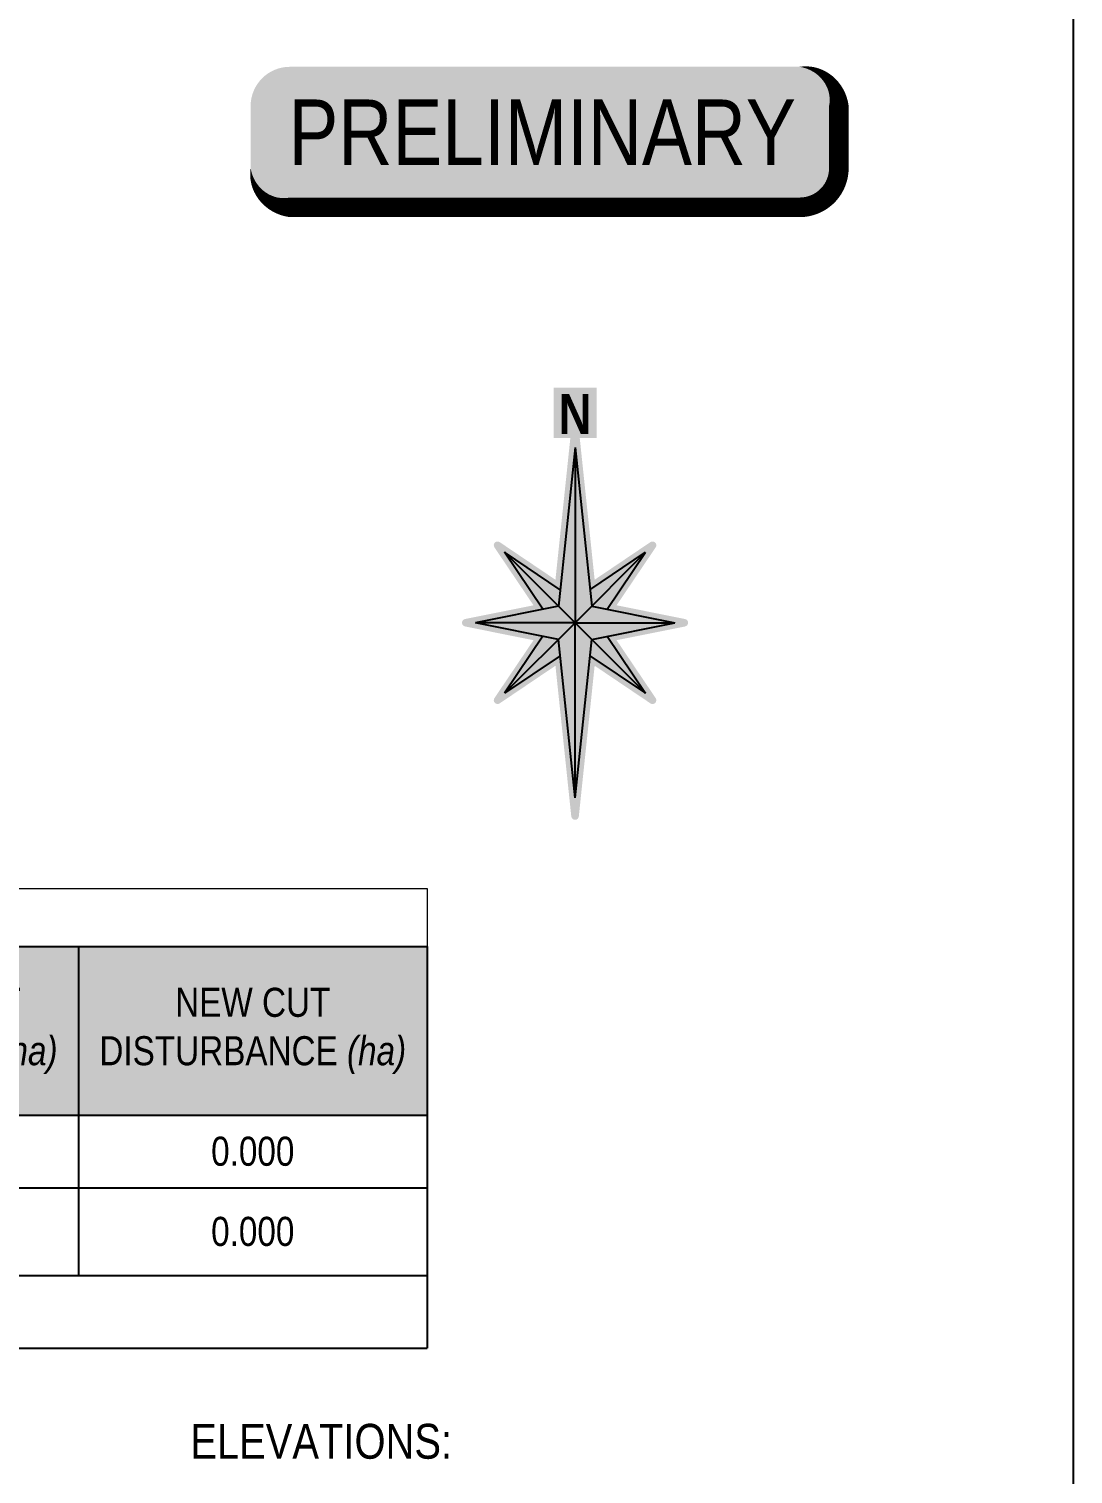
# Paper-space layout '1 of 6' of a CAD drawing. Extents: x -1122 to -42, y -199 to 1768.
# Drawn here: x -454 to -94.6, y 801 to 1298.5 of the extents above; entities that cross this region are included whole.
import ezdxf
from ezdxf.enums import TextEntityAlignment as Align

# ---------------------------------------------------------------- set-up
doc = ezdxf.new("R2010")
doc.units = 0
doc.header["$LTSCALE"] = 5
doc.layers.get('Defpoints').update_dxf_attribs({"color": 9})
for name, color, linetype in [('CG-BORDER', 2, 'Continuous'), ('CG-NORTH', 7, 'Continuous'), ('CG-NOTES', 7, 'Continuous'), ('CG-PRELIM', 7, 'Continuous'), ('S-2', 2, 'Continuous')]:
    doc.layers.add(name, color=color, linetype=linetype)
doc.styles.add('80', font='ARIALN.TTF', dxfattribs={"height": 10})
doc.styles.add('80L', font='ARIALN.TTF', dxfattribs={"height": 10})
doc.styles.add('BOLD', font='ARIALNB.TTF')

# ---------------------------------------------------------------- blocks, each defined once
blk = doc.blocks.new('wsborder')
at = {"layer": 'S-2'}
blk.add_lwpolyline([(1027.249994066885, 51.50000476041713), (52.24999406778079, 51.50000476041713), (52.24999406778079, 1726.500004758894), (1027.249994066885, 1726.500004758894)], close=True, dxfattribs=at)
at = {"style": '80', "flags": 1}
blk.add_attdef('PAGENUMBER', (52.24999406778079, 51.50000476041713), '', height=10, rotation=90, dxfattribs=at)
blk = doc.blocks.new('*U353')
h = blk.add_hatch(color=50)
edge = h.paths.add_edge_path()
edge.add_line((-38.99999999999998, -11.5), (38.99999999999998, -11.5))
edge.add_arc((38.99999999999999, -5.499999999999993), 6.000000000000007, 269.9999999999999, 359.9999999999999)
edge.add_line((44.99999999999999, -5.5), (44.99999999999999, 4))
edge.add_arc((38.99999999999999, 3.999999999999993), 6.000000000000007, 6.361109362927026e-14, 90.00000000000006)
edge.add_line((38.99999999999998, 10), (-38.99999999999998, 10))
edge.add_arc((-38.99999999999999, 3.999999999999993), 6.000000000000007, 89.99999999999993, 179.9999999999999)
edge.add_line((-44.99999999999999, 4), (-44.99999999999999, -5.5))
edge.add_arc((-38.99999999999999, -5.499999999999993), 6.000000000000007, 180.0000000000001, 270.0000000000001)
at = {"flags": 128}
blk.add_lwpolyline([(-38.99999999999998, -11.5, 3, 3, 0), (38.99999999999998, -11.5, 3, 3, 0.4142135623730951), (44.99999999999999, -5.5, 3, 3, 0), (44.99999999999999, 4, 3, 0, 0.4142135623730951), (38.99999999999998, 10, 0, 0, 0), (-38.99999999999998, 10, 0, 0, 0.4142135623730951), (-44.99999999999999, 4, 0, 0, 0), (-44.99999999999999, -5.5, 0, 3, 0.4142135623730951)], format="xyseb", close=True, dxfattribs=at)
at = {"style": '80'}
blk.add_attdef('ENTER_TEXT_001', (-26.84515688949523, -4.918144611186903), '', height=10, dxfattribs=at)
blk = doc.blocks.new('NORTH')
h = blk.add_hatch(color=141)
h.dxf.hatch_style = 1
edge = h.paths.add_edge_path()
edge.add_line((-2.491826417608756, 97.79764166632559), (-11.33110282728876, 97.79764166632559))
edge.add_line((-11.33110282728876, 97.79764166632559), (-11.33110282728876, 124.5108430137709))
edge.add_line((-11.33110282728876, 124.5108430137709), (11.39352990136058, 124.5108430137709))
edge.add_line((11.39352990136058, 124.5108430137709), (11.39352990136058, 97.79764166632559))
edge.add_line((11.39352990136058, 97.79764166632559), (2.491826417608753, 97.79764166632559))
edge.add_line((2.491826417608753, 97.79764166632559), (10.37750138339402, 22.7704560742972))
edge.add_line((10.37750138339402, 22.7704560742972), (39.92203399470885, 42.69849494675881))
edge.add_arc((41.04041980165037, 41.04041980164875), 1.999999999999999, -34.00000000000517, 124.00000000000111, ccw=False)
edge.add_line((42.69849494676036, 39.92203399470711), (22.00406355378607, 9.241277745924236))
edge.add_line((22.00406355378607, 9.241277745924236), (58.2739075855486, 1.960886155649267))
edge.add_arc((57.88030183790379, -1.018906841307665e-12), 1.999999999999997, -78.64993825518172, 78.64993825517888, ccw=False)
edge.add_line((58.27390758554851, -1.960886155651323), (22.00406355378518, -9.24127774592482))
edge.add_line((22.00406355378518, -9.24127774592482), (42.69849494675569, -39.92203399470677))
edge.add_arc((41.04041980164563, -41.04041980164828), 1.999999999999995, -124.0000000000046, 34.00000000000102, ccw=False)
edge.add_line((39.922033994704, -42.69849494675827), (10.37750138339402, -22.77045607429739))
edge.add_line((10.37750138339402, -22.77045607429739), (1.989043790736552, -102.5812988196396))
edge.add_arc((9.224476449245426e-15, -102.3722418931042), 2.000000000000001, 185.9999999999985, 353.99999999999864, ccw=False)
edge.add_line((-1.989043790736544, -102.5812988196395), (-10.37750138339407, -22.77045607429672))
edge.add_line((-10.37750138339407, -22.77045607429672), (-39.92203399470549, -42.69849494675363))
edge.add_arc((-41.04041980164693, -41.04041980164351), 1.999999999999998, 145.9999999999955, 303.9999999999981, ccw=False)
edge.add_line((-42.69849494675693, -39.92203399470188), (-22.00406355378651, -9.24127774592452))
edge.add_line((-22.00406355378651, -9.241277745924519), (-58.27390758554856, -1.960886155651306))
edge.add_arc((-57.88030183790382, -9.995419635864475e-13), 2.000000000000002, 101.35006174482157, 258.6499382551812, ccw=False)
edge.add_line((-58.27390758554866, 1.960886155649287), (-22.00406355378779, 9.241277745923886))
edge.add_line((-22.00406355378779, 9.241277745923886), (-42.69849494675572, 39.9220339947068))
edge.add_arc((-41.04041980164558, 41.04041980164821), 2.000000000000002, 55.999999999995225, 213.9999999999969, ccw=False)
edge.add_line((-39.92203399470394, 42.6984949467582), (-10.37750138339407, 22.77045607429753))
edge.add_line((-10.37750138339407, 22.77045607429753), (-2.491826417608756, 97.79764166632557))
at = {"linetype": 'Continuous'}
for points in [[(0, 92.80546965959776), (-8.826541068045046, 8.826541068045172), (1.1937e-12, -2.3874e-12)], [(-37.3345841318361, 37.33458413183729), (-16.99915135460746, 7.18606521849972), (-8.826541068044788, 8.826541068045172)], [(37.3345841318374, 37.33458413183729), (7.915829427503197, 17.49138352886467), (8.826541068045024, 8.826541068045172)], [(8.826541068045024, 8.826541068045172), (0, 0), (52.79907522480353, 0)], [(0, 0), (-52.79907522481363, 0), (-8.826541068045513, -8.826541068044662)], [(8.826541068045024, -8.826541068045001), (0, 0), (0, -92.80546965959995)], [(16.99915135460456, -7.186065218500572), (8.826541068044662, -8.826541068045001), (37.33458413183716, -37.33458413183968)], [(-7.915829427502984, -17.4913835288645), (-8.826541068045046, -8.826541068045001), (-37.33458413183729, -37.33458413183472)]]:
    blk.add_hatch(color=14, dxfattribs=at).paths.add_polyline_path(points)
at = {"color": 14, "linetype": 'Continuous'}
for p, q in [((0, 92.80546965959776), (-8.826541068045046, 8.826541068045172)), ((0, 92.80546965959776), (0, 0)), ((0, 92.80546965959776), (8.826541068045024, 8.826541068045172)), ((0, 0), (-37.3345841318361, 37.33458413183729)), ((-16.99915135460746, 7.18606521849972), (-37.3345841318361, 37.33458413183729)), ((-7.915829427502984, 17.49138352886467), (-37.33458413183729, 37.33458413183968)), ((0, 0), (37.33458413183727, 37.33458413183729)), ((7.915829427502962, 17.49138352886467), (37.33458413183727, 37.33458413183729)), ((16.99915135460516, 7.186065218500232), (37.33458413183968, 37.33458413183729)), ((-8.826541068045046, 8.826541068045172), (-52.79907522480383, 0)), ((8.826541068045024, 8.826541068045172), (52.79907522480378, 0)), ((0, 0), (-52.79907522480383, 0)), ((0, 0), (-37.33458413183729, -37.33458413183472)), ((0, 0), (37.33458413183486, -37.33458413183712)), ((0, -92.80546965959756), (0, 0)), ((0, 0), (52.79907522480378, 0)), ((-8.826541068045046, -8.826541068045001), (-52.79907522480527, -1.5348e-12)), ((-16.99915135460554, -7.186065218500402), (-37.33458413183968, -37.33458413183712)), ((8.826541068045024, -8.826541068045001), (52.79907522480524, -1.5348e-12)), ((16.86362785564083, -6.985143368618993), (16.99915135460565, -7.186065218500402)), ((16.99915135460446, -7.186065218500572), (37.33458413183727, -37.33458413183968)), ((0, -92.80546965959756), (-8.826541068045046, -8.826541068045001)), ((0, -92.80546965959756), (8.826541068045024, -8.826541068045001)), ((-7.915829427502984, -17.4913835288645), (-37.33458413183729, -37.33458413183472)), ((7.915829427502962, -17.4913835288645), (37.33458413183727, -37.33458413183968))]:
    blk.add_line(p, q, dxfattribs=at)
at = {"color": 14, "style": 'BOLD'}
blk.add_text('N', height=21.09375, dxfattribs=at).set_placement((0, 110.5952858925737), align=Align.MIDDLE_CENTER)
blk = doc.blocks.new('*T440')
at = {"layer": 'CG-NOTES', "color": 0, "linetype": 'ByBlock', "lineweight": -2, "transparency": 16777216}
for p, q in [((0, -20), (712, -20)), ((0, -20), (0, -78)), ((132, -20), (132, -78)), ((252, -20), (252, -78)), ((372, -20), (372, -78)), ((472, -20), (472, -78)), ((592, -20), (592, -78)), ((712, -20), (712, -78)), ((132, -60), (472, -60)), ((192, -60), (192, -78)), ((312, -60), (312, -78)), ((422, -60), (422, -78)), ((0, -78), (712, -78))]:
    blk.add_line(p, q, dxfattribs=at)
at = {"layer": 'CG-NOTES', "color": 254, "transparency": 16777216}
for points in [[(0, -20), (0, -78), (132, -20), (132, -78)], [(132, -20), (132, -60), (252, -20), (252, -60)], [(252, -20), (252, -60), (372, -20), (372, -60)], [(372, -20), (372, -60), (472, -20), (472, -60)], [(472, -20), (472, -78), (592, -20), (592, -78)], [(592, -20), (592, -78), (712, -20), (712, -78)], [(132, -60), (132, -78), (192, -60), (192, -78)], [(192, -60), (192, -78), (252, -60), (252, -78)], [(252, -60), (252, -78), (312, -60), (312, -78)], [(312, -60), (312, -78), (372, -60), (372, -78)], [(372, -60), (372, -78), (422, -60), (422, -78)], [(422, -60), (422, -78), (472, -60), (472, -78)]]:
    blk.add_solid(points, dxfattribs=at)
at = {"layer": 'Defpoints', "color": 8, "linetype": 'ByBlock', "lineweight": 0, "transparency": 16777216}
for p, q in [((0, 0), (712, 0)), ((0, 0), (0, -20)), ((712, 0), (712, -20))]:
    blk.add_line(p, q, dxfattribs=at)
at = {"layer": 'CG-NOTES', "color": 14, "transparency": 16777216, "insert": (1.5, -1.5), "char_height": 12, "width": 709, "attachment_point": 1, "style": '80'}
blk.add_mtext('CROWN AREA USAGE', dxfattribs=at)
at = {"layer": 'CG-NOTES', "color": 1, "transparency": 16777216, "char_height": 10, "attachment_point": 5, "style": '80'}
for s, insert, width in [('WITHIN EXISTING DISPOSITIONS', (192, -40), 117), ('OUTSIDE EXISTING DISPOSITIONS', (312, -40), 117), ('TOTAL', (422, -40), 97), ('EXISTING CUT DISTURBANCE {\\fArial Narrow|b0|i1|c0|p34;(ha)}', (532, -49), 117), ('NEW CUT DISTURBANCE {\\fArial Narrow|b0|i1|c0|p34;(ha)}', (652, -49), 117), ('DISPOSITION  TYPE', (66, -49), 129), ('ha', (162, -69), 57), ('Ac.', (222, -69), 57), ('ha', (282, -69), 57), ('Ac.', (342, -69), 57), ('ha', (397, -69), 47), ('Ac.', (447, -69), 47)]:
    blk.add_mtext(s, dxfattribs=dict(at, insert=insert, width=width))
blk = doc.blocks.new('*T441')
at = {"layer": 'CG-NOTES', "color": 0, "linetype": 'ByBlock', "lineweight": -2, "transparency": 16777216}
for p, q in [((0, 0), (712, 0)), ((0, 0), (0, -80.19190541155069)), ((132, 0), (132, -55.19190541155069)), ((192, 0), (192, -55.19190541155069)), ((252, 0), (252, -55.19190541155069)), ((312, 0), (312, -55.19190541155069)), ((372, 0), (372, -80.19190541155069)), ((422, 0), (422, -80.19190541155069)), ((472, 0), (472, -80.19190541155069)), ((592, 0), (592, -55.19190541155069)), ((712, 0), (712, -80.19190541155069)), ((0, -25), (712, -25)), ((0, -55.19190541155069), (712, -55.19190541155069)), ((0, -80.19190541155069), (712, -80.19190541155069))]:
    blk.add_line(p, q, dxfattribs=at)
at = {"layer": 'CG-NOTES', "color": 254, "transparency": 16777216}
for points in [[(372, -55.19190541155069), (372, -80.19190541155069), (422, -55.19190541155069), (422, -80.19190541155069)], [(422, -55.19190541155069), (422, -80.19190541155069), (472, -55.19190541155069), (472, -80.19190541155069)]]:
    blk.add_solid(points, dxfattribs=at)
at = {"layer": 'CG-NOTES', "transparency": 16777216, "char_height": 10, "width": 129, "attachment_point": 5, "style": '80'}
for s, insert in [('EXISTING PAD SITE', (66, -12.5)), ('EXISTING ACCESS ROAD', (66, -40.09595270577529))]:
    blk.add_mtext(s, dxfattribs=dict(at, insert=insert))
at = {"layer": 'CG-NOTES', "color": 0, "transparency": 16777216, "char_height": 10, "attachment_point": 5, "style": '80L'}
for s, insert, width in [('2.280', (162, -12.5), 57), ('5.63', (222, -12.5), 57), ('0.000', (282, -12.5), 57), ('0.00', (342, -12.5), 57), ('2.280', (397, -12.5), 47), ('5.63', (447, -12.5), 47), ('2.280', (532, -12.5), 117), ('0.000', (652, -12.5), 117), ('0.587', (162, -40.09595270577529), 57), ('1.45', (222, -40.09595270577529), 57), ('0.000', (282, -40.09595270577529), 57), ('0.00', (342, -40.09595270577529), 57), ('0.587', (397, -40.09595270577529), 47), ('1.45', (447, -40.09595270577529), 47), ('0.587', (532, -40.09595270577529), 117), ('0.000', (652, -40.09595270577529), 117), ('2.867', (397, -67.69190541155069), 47), ('7.08', (447, -67.69190541155069), 47)]:
    blk.add_mtext(s, dxfattribs=dict(at, insert=insert, width=width))

psp = doc.layouts.new('1 of 6')

# ---------------------------------------------------------------- block references
for name, p in [('*T440', (-1028.976659899753, 1002.59882414581)), ('*T441', (-1028.976659899753, 924.5988241458101))]:
    psp.add_blockref(name, p)
at = {"layer": 'CG-BORDER'}
psp.add_blockref('wsborder', (-1121.83074728773, -9.701677059130134), dxfattribs=at)
at = {"layer": 'CG-NORTH', "xscale": 0.65, "yscale": 0.65, "zscale": 0.65}
psp.add_blockref('NORTH', (-266.0301030802957, 1094.097822628253), dxfattribs=at)
at = {"layer": 'CG-PRELIM'}
ref = psp.add_blockref('*U353', (-276.4605230905258, 1262.976356780898), dxfattribs=dict(at, xscale=2.249999999999999, yscale=2.249999999999999, zscale=2.249999999999999))
ref.add_attrib('ENTER_TEXT_001', 'PRELIMINARY', (-364.7031902119447, 1251.726356780898), dxfattribs={"layer": '0', "height": 22.49999999999999, "style": '80'})

# ---------------------------------------------------------------- texts
at = {"layer": 'CG-NOTES', "insert": (-398.4892825506035, 818.3244674731698), "char_height": 12, "width": 87.08507462686568, "attachment_point": 1, "style": '80'}
psp.add_mtext('{\\C14;ELEVATIONS:}', dxfattribs=at)

doc.saveas('drawing.dxf')
